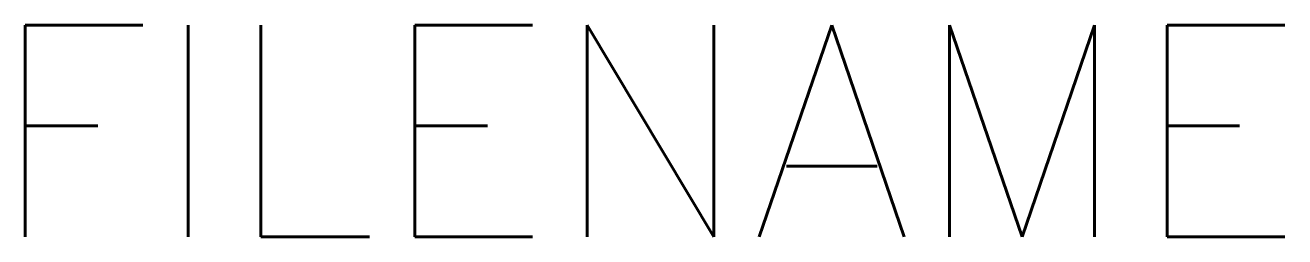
# Model space of a CAD drawing. Header units: inches. Extents: x -0.275 to 0.283, y -0.047 to 0.047.
import ezdxf
from ezdxf.enums import TextEntityAlignment as Align

# ---------------------------------------------------------------- set-up
doc = ezdxf.new("R2010")
doc.units = ezdxf.units.IN
doc.header["$LTSCALE"] = 0.5
doc.header["$MEASUREMENT"] = 0
doc.styles.add('RomanS', font='romans.shx')

msp = doc.modelspace()

# ---------------------------------------------------------------- texts
at = {"style": 'RomanS'}
msp.add_attdef('FILENAME', text='LNWK - AS BUILT SITE PLAN C2019060.DWG', height=0.09375, dxfattribs=at).set_placement((0, 0), align=Align.MIDDLE_CENTER)

doc.saveas('drawing.dxf')
